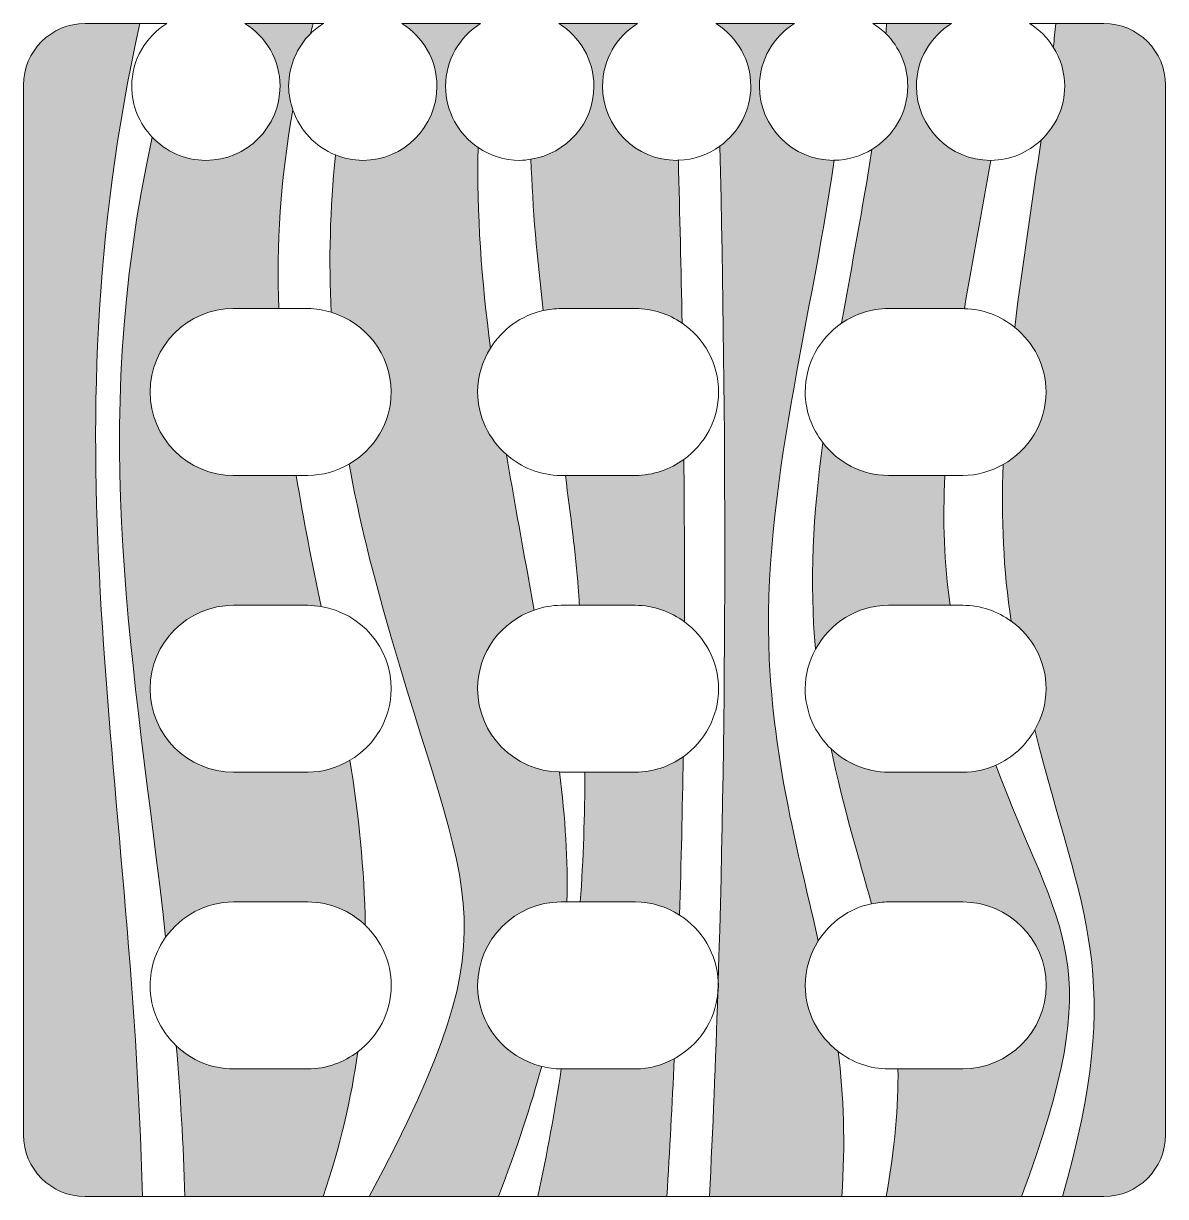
# Model space of a CAD drawing. Header units: millimetres. Extents: x 0.8 to 19.2, y 7 to 26.
import ezdxf

# ---------------------------------------------------------------- set-up
doc = ezdxf.new("R2010")
doc.units = ezdxf.units.MM
doc.header["$MEASUREMENT"] = 0
doc.layers.add('Layer 2', color=7, linetype='Continuous', lineweight=0)

# ---------------------------------------------------------------- blocks, each defined once
blk = doc.blocks.new('Block_265')
at = {"layer": 'Layer 2', "true_color": 0xd1d3d4, "transparency": 33554687}
h = blk.add_hatch(color=254, dxfattribs=at)
h.dxf.hatch_style = 2
edge = h.paths.add_edge_path()
edge.add_spline(control_points=[(2.643, 25.953), (2.643, 25.953), (1.758, 25.953), (1.758, 25.953), (1.206, 25.953), (0.758, 25.505), (0.758, 24.953), (0.758, 24.953), (0.758, 7.973), (0.758, 7.973), (0.758, 7.421), (1.206, 6.973), (1.758, 6.973), (1.758, 6.973), (2.683, 6.973), (2.683, 6.973), (2.512, 13.93), (1.094, 19.006), (2.643, 25.953)], knot_values=[0, 0, 0, 0, 1, 1, 1, 2, 2, 2, 3, 3, 3, 4, 4, 4, 5, 5, 5, 6, 6, 6, 6], degree=3, periodic=0)
h = blk.add_hatch(color=254, dxfattribs=at)
h.dxf.hatch_style = 2
edge = h.paths.add_edge_path()
edge.add_spline(control_points=[(4.91, 24.938), (4.91, 24.276), (4.372, 23.738), (3.71, 23.738), (3.368, 23.738), (3.06, 23.884), (2.841, 24.114), (1.782, 19.231), (2.559, 15.662), (3.059, 11.167), (3.304, 11.512), (3.704, 11.739), (4.158, 11.739), (4.158, 11.739), (5.359, 11.739), (5.359, 11.739), (5.721, 11.739), (6.048, 11.594), (6.29, 11.362), (6.276, 12.271), (6.181, 13.156), (6.042, 14.031), (5.841, 13.912), (5.61, 13.839), (5.359, 13.839), (5.359, 13.839), (4.158, 13.839), (4.158, 13.839), (3.414, 13.839), (2.808, 14.445), (2.808, 15.189), (2.808, 15.934), (3.414, 16.539), (4.158, 16.539), (4.158, 16.539), (5.359, 16.539), (5.359, 16.539), (5.433, 16.539), (5.504, 16.529), (5.574, 16.517), (5.432, 17.218), (5.291, 17.923), (5.173, 18.64), (5.173, 18.64), (4.158, 18.64), (4.158, 18.64), (3.414, 18.64), (2.808, 19.245), (2.808, 19.99), (2.808, 20.734), (3.414, 21.34), (4.158, 21.34), (4.158, 21.34), (4.89, 21.34), (4.89, 21.34), (4.854, 22.363), (4.913, 23.427), (5.119, 24.552), (5.078, 24.674), (5.05, 24.802), (5.05, 24.938), (5.05, 25.269), (5.185, 25.569), (5.403, 25.787), (5.418, 25.842), (5.433, 25.897), (5.449, 25.953), (5.449, 25.953), (4.343, 25.953), (4.343, 25.953), (4.682, 25.741), (4.91, 25.366), (4.91, 24.938)], knot_values=[0, 0, 0, 0, 1, 1, 1, 2, 2, 2, 3, 3, 3, 4, 4, 4, 5, 5, 5, 6, 6, 6, 7, 7, 7, 8, 8, 8, 9, 9, 9, 10, 10, 10, 11, 11, 11, 12, 12, 12, 13, 13, 13, 14, 14, 14, 15, 15, 15, 16, 16, 16, 17, 17, 17, 18, 18, 18, 19, 19, 19, 20, 20, 20, 21, 21, 21, 22, 22, 22, 23, 23, 23, 24, 24, 24, 24], degree=3, periodic=0)
h = blk.add_hatch(color=254, dxfattribs=at)
h.dxf.hatch_style = 2
edge = h.paths.add_edge_path()
edge.add_spline(control_points=[(8.109, 10.388), (8.109, 11.133), (8.715, 11.739), (9.459, 11.739), (9.459, 11.739), (9.553, 11.739), (9.553, 11.739), (9.571, 12.409), (9.526, 13.091), (9.436, 13.842), (8.702, 13.854), (8.109, 14.453), (8.109, 15.189), (8.109, 15.78), (8.493, 16.278), (9.023, 16.46), (8.994, 16.621), (8.966, 16.777), (8.936, 16.945), (8.82, 17.593), (8.693, 18.276), (8.575, 18.978), (8.292, 19.226), (8.109, 19.585), (8.109, 19.99), (8.109, 20.251), (8.187, 20.493), (8.316, 20.7), (8.176, 21.785), (8.089, 22.884), (8.118, 23.945), (7.8, 24.161), (7.59, 24.525), (7.59, 24.938), (7.59, 25.366), (7.818, 25.741), (8.157, 25.953), (8.157, 25.953), (6.883, 25.953), (6.883, 25.953), (7.222, 25.741), (7.45, 25.366), (7.45, 24.938), (7.45, 24.276), (6.912, 23.738), (6.25, 23.738), (6.094, 23.738), (5.945, 23.77), (5.808, 23.825), (5.719, 22.953), (5.698, 22.111), (5.738, 21.279), (6.297, 21.114), (6.709, 20.602), (6.709, 19.99), (6.709, 19.489), (6.432, 19.057), (6.027, 18.823), (6.141, 18.203), (6.283, 17.578), (6.454, 16.941), (7.887, 11.594), (8.845, 11.671), (6.355, 6.973), (6.355, 6.973), (8.444, 6.973), (8.444, 6.973), (8.743, 7.751), (8.973, 8.442), (9.145, 9.079), (8.552, 9.222), (8.109, 9.753), (8.109, 10.388)], knot_values=[0, 0, 0, 0, 1, 1, 1, 2, 2, 2, 3, 3, 3, 4, 4, 4, 5, 5, 5, 6, 6, 6, 7, 7, 7, 8, 8, 8, 9, 9, 9, 10, 10, 10, 11, 11, 11, 12, 12, 12, 13, 13, 13, 14, 14, 14, 15, 15, 15, 16, 16, 16, 17, 17, 17, 18, 18, 18, 19, 19, 19, 20, 20, 20, 21, 21, 21, 22, 22, 22, 23, 23, 23, 24, 24, 24, 24], degree=3, periodic=0)
h = blk.add_hatch(color=254, dxfattribs=at)
h.dxf.hatch_style = 2
edge = h.paths.add_edge_path()
edge.add_spline(control_points=[(9.99, 24.938), (9.99, 24.338), (9.547, 23.845), (8.972, 23.756), (8.996, 22.96), (9.073, 22.132), (9.171, 21.307), (9.264, 21.328), (9.36, 21.34), (9.459, 21.34), (9.459, 21.34), (10.658, 21.34), (10.658, 21.34), (10.939, 21.34), (11.2, 21.253), (11.417, 21.105), (11.401, 21.976), (11.381, 22.853), (11.357, 23.741), (11.348, 23.74), (11.339, 23.738), (11.33, 23.738), (10.668, 23.738), (10.13, 24.276), (10.13, 24.938), (10.13, 25.366), (10.358, 25.741), (10.697, 25.953), (10.697, 25.953), (9.423, 25.953), (9.423, 25.953), (9.762, 25.741), (9.99, 25.366), (9.99, 24.938)], knot_values=[0, 0, 0, 0, 1, 1, 1, 2, 2, 2, 3, 3, 3, 4, 4, 4, 5, 5, 5, 6, 6, 6, 7, 7, 7, 8, 8, 8, 9, 9, 9, 10, 10, 10, 11, 11, 11, 11], degree=3, periodic=0)
h = blk.add_hatch(color=254, dxfattribs=at)
h.dxf.hatch_style = 2
edge = h.paths.add_edge_path()
edge.add_spline(control_points=[(12.53, 24.938), (12.53, 24.539), (12.332, 24.187), (12.031, 23.969), (12.135, 19.454), (12.143, 14.907), (12.002, 10.449), (12.003, 10.429), (12.008, 10.409), (12.008, 10.388), (12.008, 10.348), (11.999, 10.309), (11.996, 10.27), (11.96, 9.165), (11.916, 8.064), (11.861, 6.973), (11.861, 6.973), (14.001, 6.973), (14.001, 6.973), (14.063, 7.835), (14.032, 8.602), (13.943, 9.321), (13.621, 9.568), (13.41, 9.952), (13.41, 10.388), (13.41, 10.654), (13.49, 10.9), (13.622, 11.109), (13.325, 12.436), (12.957, 13.742), (12.844, 15.402), (12.655, 18.156), (13.475, 20.924), (13.879, 23.739), (13.876, 23.739), (13.873, 23.738), (13.87, 23.738), (13.208, 23.738), (12.67, 24.276), (12.67, 24.938), (12.67, 25.366), (12.898, 25.741), (13.237, 25.953), (13.237, 25.953), (11.98, 25.953), (11.98, 25.953), (11.98, 25.95), (11.98, 25.946), (11.98, 25.943), (12.31, 25.729), (12.53, 25.359), (12.53, 24.938)], knot_values=[0, 0, 0, 0, 1, 1, 1, 2, 2, 2, 3, 3, 3, 4, 4, 4, 5, 5, 5, 6, 6, 6, 7, 7, 7, 8, 8, 8, 9, 9, 9, 10, 10, 10, 11, 11, 11, 12, 12, 12, 13, 13, 13, 14, 14, 14, 15, 15, 15, 16, 16, 16, 17, 17, 17, 17], degree=3, periodic=0)
h = blk.add_hatch(color=254, dxfattribs=at)
h.dxf.hatch_style = 2
edge = h.paths.add_edge_path()
edge.add_spline(control_points=[(15.07, 24.938), (15.07, 24.504), (14.836, 24.126), (14.49, 23.916), (14.345, 22.985), (14.165, 22.042), (13.998, 21.102), (14.215, 21.251), (14.477, 21.34), (14.76, 21.34), (14.76, 21.34), (15.959, 21.34), (15.959, 21.34), (15.968, 21.34), (15.977, 21.337), (15.987, 21.337), (16.118, 22.133), (16.271, 22.938), (16.416, 23.738), (16.414, 23.738), (16.412, 23.738), (16.41, 23.738), (15.748, 23.738), (15.21, 24.276), (15.21, 24.938), (15.21, 25.366), (15.438, 25.741), (15.777, 25.953), (15.777, 25.953), (14.728, 25.953), (14.728, 25.953), (14.725, 25.898), (14.72, 25.843), (14.716, 25.788), (14.935, 25.57), (15.07, 25.27), (15.07, 24.938)], knot_values=[0, 0, 0, 0, 1, 1, 1, 2, 2, 2, 3, 3, 3, 4, 4, 4, 5, 5, 5, 6, 6, 6, 7, 7, 7, 8, 8, 8, 9, 9, 9, 10, 10, 10, 11, 11, 11, 12, 12, 12, 12], degree=3, periodic=0)
h = blk.add_hatch(color=254, dxfattribs=at)
h.dxf.hatch_style = 2
edge = h.paths.add_edge_path()
edge.add_spline(control_points=[(17.61, 24.938), (17.61, 24.593), (17.462, 24.284), (17.228, 24.065), (17.083, 23.054), (16.924, 22.039), (16.801, 21.036), (17.108, 20.789), (17.309, 20.414), (17.309, 19.99), (17.309, 19.484), (17.026, 19.048), (16.614, 18.817), (16.583, 17.951), (16.615, 17.103), (16.745, 16.282), (17.085, 16.037), (17.309, 15.64), (17.309, 15.189), (17.309, 14.945), (17.239, 14.72), (17.125, 14.522), (17.892, 11.508), (18.6, 10.563), (17.575, 6.973), (17.575, 6.973), (18.242, 6.973), (18.242, 6.973), (18.794, 6.973), (19.242, 7.421), (19.242, 7.973), (19.242, 7.973), (19.242, 24.953), (19.242, 24.953), (19.242, 25.505), (18.794, 25.953), (18.242, 25.953), (18.242, 25.953), (17.467, 25.953), (17.467, 25.953), (17.454, 25.825), (17.441, 25.697), (17.426, 25.569), (17.541, 25.385), (17.61, 25.17), (17.61, 24.938)], knot_values=[0, 0, 0, 0, 1, 1, 1, 2, 2, 2, 3, 3, 3, 4, 4, 4, 5, 5, 5, 6, 6, 6, 7, 7, 7, 8, 8, 8, 9, 9, 9, 10, 10, 10, 11, 11, 11, 12, 12, 12, 13, 13, 13, 14, 14, 14, 15, 15, 15, 15], degree=3, periodic=0)
h = blk.add_hatch(color=254, dxfattribs=at)
h.dxf.hatch_style = 2
edge = h.paths.add_edge_path()
edge.add_spline(control_points=[(14.76, 16.539), (14.76, 16.539), (15.756, 16.539), (15.756, 16.539), (15.656, 17.208), (15.635, 17.912), (15.671, 18.64), (15.671, 18.64), (14.76, 18.64), (14.76, 18.64), (14.324, 18.64), (13.94, 18.851), (13.693, 19.173), (13.543, 18.027), (13.474, 16.903), (13.578, 15.828), (13.807, 16.249), (14.248, 16.539), (14.76, 16.539)], knot_values=[0, 0, 0, 0, 1, 1, 1, 2, 2, 2, 3, 3, 3, 4, 4, 4, 5, 5, 5, 6, 6, 6, 6], degree=3, periodic=0)
h = blk.add_hatch(color=254, dxfattribs=at)
h.dxf.hatch_style = 2
edge = h.paths.add_edge_path()
edge.add_spline(control_points=[(9.756, 16.539), (9.756, 16.539), (10.658, 16.539), (10.658, 16.539), (10.957, 16.539), (11.231, 16.438), (11.455, 16.273), (11.458, 17.147), (11.455, 18.022), (11.447, 18.9), (11.225, 18.738), (10.953, 18.64), (10.658, 18.64), (10.658, 18.64), (9.528, 18.64), (9.528, 18.64), (9.615, 17.992), (9.693, 17.375), (9.738, 16.816), (9.746, 16.723), (9.749, 16.632), (9.756, 16.539)], knot_values=[0, 0, 0, 0, 1, 1, 1, 2, 2, 2, 3, 3, 3, 4, 4, 4, 5, 5, 5, 6, 6, 6, 7, 7, 7, 7], degree=3, periodic=0)
h = blk.add_hatch(color=254, dxfattribs=at)
h.dxf.hatch_style = 2
edge = h.paths.add_edge_path()
edge.add_spline(control_points=[(9.846, 13.839), (9.842, 13.138), (9.82, 12.438), (9.77, 11.739), (9.77, 11.739), (10.658, 11.739), (10.658, 11.739), (10.923, 11.739), (11.168, 11.659), (11.377, 11.527), (11.403, 12.386), (11.422, 13.239), (11.435, 14.089), (11.215, 13.933), (10.948, 13.839), (10.658, 13.839), (10.658, 13.839), (9.846, 13.839), (9.846, 13.839)], knot_values=[0, 0, 0, 0, 1, 1, 1, 2, 2, 2, 3, 3, 3, 4, 4, 4, 5, 5, 5, 6, 6, 6, 6], degree=3, periodic=0)
h = blk.add_hatch(color=254, dxfattribs=at)
h.dxf.hatch_style = 2
edge = h.paths.add_edge_path()
edge.add_spline(control_points=[(16.495, 13.952), (16.331, 13.88), (16.15, 13.839), (15.959, 13.839), (15.959, 13.839), (14.76, 13.839), (14.76, 13.839), (14.399, 13.839), (14.073, 13.984), (13.83, 14.215), (14.033, 13.243), (14.277, 12.459), (14.483, 11.71), (14.573, 11.728), (14.665, 11.739), (14.76, 11.739), (14.76, 11.739), (15.959, 11.739), (15.959, 11.739), (16.703, 11.739), (17.309, 11.133), (17.309, 10.388), (17.309, 9.644), (16.703, 9.038), (15.959, 9.038), (15.959, 9.038), (14.912, 9.038), (14.912, 9.038), (14.919, 8.437), (14.862, 7.762), (14.72, 6.973), (14.72, 6.973), (16.91, 6.973), (16.91, 6.973), (18.346, 10.824), (17.546, 11.157), (16.495, 13.952)], knot_values=[0, 0, 0, 0, 1, 1, 1, 2, 2, 2, 3, 3, 3, 4, 4, 4, 5, 5, 5, 6, 6, 6, 7, 7, 7, 8, 8, 8, 9, 9, 9, 10, 10, 10, 11, 11, 11, 12, 12, 12, 12], degree=3, periodic=0)
h = blk.add_hatch(color=254, dxfattribs=at)
h.dxf.hatch_style = 2
edge = h.paths.add_edge_path()
edge.add_spline(control_points=[(12.008, 10.388), (12.008, 10.409), (12.003, 10.429), (12.002, 10.449), (12, 10.389), (11.998, 10.329), (11.996, 10.27), (11.999, 10.309), (12.008, 10.348), (12.008, 10.388)], knot_values=[0, 0, 0, 0, 1, 1, 1, 2, 2, 2, 3, 3, 3, 3], degree=3, periodic=0)
h = blk.add_hatch(color=254, dxfattribs=at)
h.dxf.hatch_style = 2
edge = h.paths.add_edge_path()
edge.add_spline(control_points=[(5.359, 9.038), (5.359, 9.038), (4.158, 9.038), (4.158, 9.038), (3.799, 9.038), (3.474, 9.182), (3.232, 9.411), (3.296, 8.634), (3.345, 7.823), (3.372, 6.973), (3.372, 6.973), (5.609, 6.973), (5.609, 6.973), (5.881, 7.781), (6.064, 8.56), (6.169, 9.315), (5.943, 9.144), (5.664, 9.038), (5.359, 9.038)], knot_values=[0, 0, 0, 0, 1, 1, 1, 2, 2, 2, 3, 3, 3, 4, 4, 4, 5, 5, 5, 6, 6, 6, 6], degree=3, periodic=0)
h = blk.add_hatch(color=254, dxfattribs=at)
h.dxf.hatch_style = 2
edge = h.paths.add_edge_path()
edge.add_spline(control_points=[(10.658, 9.038), (10.658, 9.038), (9.463, 9.038), (9.463, 9.038), (9.358, 8.356), (9.231, 7.668), (9.083, 6.973), (9.083, 6.973), (11.173, 6.973), (11.173, 6.973), (11.217, 7.723), (11.257, 8.467), (11.29, 9.203), (11.101, 9.101), (10.888, 9.038), (10.658, 9.038)], knot_values=[0, 0, 0, 0, 1, 1, 1, 2, 2, 2, 3, 3, 3, 4, 4, 4, 5, 5, 5, 5], degree=3, periodic=0)
at = {"layer": 'Layer 2'}
for points, knots in [([(2.643, 25.953), (2.643, 25.953), (1.758, 25.953), (1.758, 25.953), (1.206, 25.953), (0.758, 25.505), (0.758, 24.953), (0.758, 24.953), (0.758, 7.973), (0.758, 7.973), (0.758, 7.421), (1.206, 6.973), (1.758, 6.973), (1.758, 6.973), (2.683, 6.973), (2.683, 6.973), (2.512, 13.93), (1.094, 19.006), (2.643, 25.953)], [0, 0, 0, 0, 1, 1, 1, 2, 2, 2, 3, 3, 3, 4, 4, 4, 5, 5, 5, 6, 6, 6, 6]), ([(2.808, 10.388), (2.808, 10.679), (2.902, 10.947), (3.059, 11.167), (2.559, 15.662), (1.782, 19.231), (2.841, 24.114), (2.637, 24.33), (2.51, 24.619), (2.51, 24.938), (2.51, 25.366), (2.738, 25.741), (3.077, 25.953), (3.077, 25.953), (2.643, 25.953), (2.643, 25.953), (1.094, 19.006), (2.512, 13.93), (2.683, 6.973), (2.683, 6.973), (3.372, 6.973), (3.372, 6.973), (3.345, 7.823), (3.296, 8.634), (3.232, 9.411), (2.972, 9.657), (2.808, 10.003), (2.808, 10.388)], [0, 0, 0, 0, 1, 1, 1, 2, 2, 2, 3, 3, 3, 4, 4, 4, 5, 5, 5, 6, 6, 6, 7, 7, 7, 8, 8, 8, 9, 9, 9, 9]), ([(4.91, 24.938), (4.91, 24.276), (4.372, 23.738), (3.71, 23.738), (3.368, 23.738), (3.06, 23.884), (2.841, 24.114), (1.782, 19.231), (2.559, 15.662), (3.059, 11.167), (3.304, 11.512), (3.704, 11.739), (4.158, 11.739), (4.158, 11.739), (5.359, 11.739), (5.359, 11.739), (5.721, 11.739), (6.048, 11.594), (6.29, 11.362), (6.276, 12.271), (6.181, 13.156), (6.042, 14.031), (5.841, 13.912), (5.61, 13.839), (5.359, 13.839), (5.359, 13.839), (4.158, 13.839), (4.158, 13.839), (3.414, 13.839), (2.808, 14.445), (2.808, 15.189), (2.808, 15.934), (3.414, 16.539), (4.158, 16.539), (4.158, 16.539), (5.359, 16.539), (5.359, 16.539), (5.433, 16.539), (5.504, 16.529), (5.574, 16.517), (5.432, 17.218), (5.291, 17.923), (5.173, 18.64), (5.173, 18.64), (4.158, 18.64), (4.158, 18.64), (3.414, 18.64), (2.808, 19.245), (2.808, 19.99), (2.808, 20.734), (3.414, 21.34), (4.158, 21.34), (4.158, 21.34), (4.89, 21.34), (4.89, 21.34), (4.854, 22.363), (4.913, 23.427), (5.119, 24.552), (5.078, 24.674), (5.05, 24.802), (5.05, 24.938), (5.05, 25.269), (5.185, 25.569), (5.403, 25.787), (5.418, 25.842), (5.433, 25.897), (5.449, 25.953), (5.449, 25.953), (4.343, 25.953), (4.343, 25.953), (4.682, 25.741), (4.91, 25.366), (4.91, 24.938)], [0, 0, 0, 0, 1, 1, 1, 2, 2, 2, 3, 3, 3, 4, 4, 4, 5, 5, 5, 6, 6, 6, 7, 7, 7, 8, 8, 8, 9, 9, 9, 10, 10, 10, 11, 11, 11, 12, 12, 12, 13, 13, 13, 14, 14, 14, 15, 15, 15, 16, 16, 16, 17, 17, 17, 18, 18, 18, 19, 19, 19, 20, 20, 20, 21, 21, 21, 22, 22, 22, 23, 23, 23, 24, 24, 24, 24]), ([(5.617, 25.953), (5.617, 25.953), (5.449, 25.953), (5.449, 25.953), (5.433, 25.897), (5.418, 25.842), (5.403, 25.787), (5.467, 25.85), (5.54, 25.905), (5.617, 25.953)], [0, 0, 0, 0, 1, 1, 1, 2, 2, 2, 3, 3, 3, 3]), ([(8.109, 10.388), (8.109, 11.133), (8.715, 11.739), (9.459, 11.739), (9.459, 11.739), (9.553, 11.739), (9.553, 11.739), (9.571, 12.409), (9.526, 13.091), (9.436, 13.842), (8.702, 13.854), (8.109, 14.453), (8.109, 15.189), (8.109, 15.78), (8.493, 16.278), (9.023, 16.46), (8.994, 16.621), (8.966, 16.777), (8.936, 16.945), (8.82, 17.593), (8.693, 18.276), (8.575, 18.978), (8.292, 19.226), (8.109, 19.585), (8.109, 19.99), (8.109, 20.251), (8.187, 20.493), (8.316, 20.7), (8.176, 21.785), (8.089, 22.884), (8.118, 23.945), (7.8, 24.161), (7.59, 24.525), (7.59, 24.938), (7.59, 25.366), (7.818, 25.741), (8.157, 25.953), (8.157, 25.953), (6.883, 25.953), (6.883, 25.953), (7.222, 25.741), (7.45, 25.366), (7.45, 24.938), (7.45, 24.276), (6.912, 23.738), (6.25, 23.738), (6.094, 23.738), (5.945, 23.77), (5.808, 23.825), (5.719, 22.953), (5.698, 22.111), (5.738, 21.279), (6.297, 21.114), (6.709, 20.602), (6.709, 19.99), (6.709, 19.489), (6.432, 19.057), (6.027, 18.823), (6.141, 18.203), (6.283, 17.578), (6.454, 16.941), (7.887, 11.594), (8.845, 11.671), (6.355, 6.973), (6.355, 6.973), (8.444, 6.973), (8.444, 6.973), (8.743, 7.751), (8.973, 8.442), (9.145, 9.079), (8.552, 9.222), (8.109, 9.753), (8.109, 10.388)], [0, 0, 0, 0, 1, 1, 1, 2, 2, 2, 3, 3, 3, 4, 4, 4, 5, 5, 5, 6, 6, 6, 7, 7, 7, 8, 8, 8, 9, 9, 9, 10, 10, 10, 11, 11, 11, 12, 12, 12, 13, 13, 13, 14, 14, 14, 15, 15, 15, 16, 16, 16, 17, 17, 17, 18, 18, 18, 19, 19, 19, 20, 20, 20, 21, 21, 21, 22, 22, 22, 23, 23, 23, 24, 24, 24, 24]), ([(9.99, 24.938), (9.99, 24.338), (9.547, 23.845), (8.972, 23.756), (8.996, 22.96), (9.073, 22.132), (9.171, 21.307), (9.264, 21.328), (9.36, 21.34), (9.459, 21.34), (9.459, 21.34), (10.658, 21.34), (10.658, 21.34), (10.939, 21.34), (11.2, 21.253), (11.417, 21.105), (11.401, 21.976), (11.381, 22.853), (11.357, 23.741), (11.348, 23.74), (11.339, 23.738), (11.33, 23.738), (10.668, 23.738), (10.13, 24.276), (10.13, 24.938), (10.13, 25.366), (10.358, 25.741), (10.697, 25.953), (10.697, 25.953), (9.423, 25.953), (9.423, 25.953), (9.762, 25.741), (9.99, 25.366), (9.99, 24.938)], [0, 0, 0, 0, 1, 1, 1, 2, 2, 2, 3, 3, 3, 4, 4, 4, 5, 5, 5, 6, 6, 6, 7, 7, 7, 8, 8, 8, 9, 9, 9, 10, 10, 10, 11, 11, 11, 11]), ([(12.53, 24.938), (12.53, 24.539), (12.332, 24.187), (12.031, 23.969), (12.135, 19.454), (12.143, 14.907), (12.002, 10.449), (12.003, 10.429), (12.008, 10.409), (12.008, 10.388), (12.008, 10.348), (11.999, 10.309), (11.996, 10.27), (11.96, 9.165), (11.916, 8.064), (11.861, 6.973), (11.861, 6.973), (14.001, 6.973), (14.001, 6.973), (14.063, 7.835), (14.032, 8.602), (13.943, 9.321), (13.621, 9.568), (13.41, 9.952), (13.41, 10.388), (13.41, 10.654), (13.49, 10.9), (13.622, 11.109), (13.325, 12.436), (12.957, 13.742), (12.844, 15.402), (12.655, 18.156), (13.475, 20.924), (13.879, 23.739), (13.876, 23.739), (13.873, 23.738), (13.87, 23.738), (13.208, 23.738), (12.67, 24.276), (12.67, 24.938), (12.67, 25.366), (12.898, 25.741), (13.237, 25.953), (13.237, 25.953), (11.98, 25.953), (11.98, 25.953), (11.98, 25.95), (11.98, 25.946), (11.98, 25.943), (12.31, 25.729), (12.53, 25.359), (12.53, 24.938)], [0, 0, 0, 0, 1, 1, 1, 2, 2, 2, 3, 3, 3, 4, 4, 4, 5, 5, 5, 6, 6, 6, 7, 7, 7, 8, 8, 8, 9, 9, 9, 10, 10, 10, 11, 11, 11, 12, 12, 12, 13, 13, 13, 14, 14, 14, 15, 15, 15, 16, 16, 16, 17, 17, 17, 17]), ([(11.98, 25.953), (11.98, 25.953), (11.963, 25.953), (11.963, 25.953), (11.969, 25.949), (11.975, 25.947), (11.98, 25.943), (11.98, 25.946), (11.98, 25.95), (11.98, 25.953)], [0, 0, 0, 0, 1, 1, 1, 2, 2, 2, 3, 3, 3, 3]), ([(15.07, 24.938), (15.07, 24.504), (14.836, 24.126), (14.49, 23.916), (14.345, 22.985), (14.165, 22.042), (13.998, 21.102), (14.215, 21.251), (14.477, 21.34), (14.76, 21.34), (14.76, 21.34), (15.959, 21.34), (15.959, 21.34), (15.968, 21.34), (15.977, 21.337), (15.987, 21.337), (16.118, 22.133), (16.271, 22.938), (16.416, 23.738), (16.414, 23.738), (16.412, 23.738), (16.41, 23.738), (15.748, 23.738), (15.21, 24.276), (15.21, 24.938), (15.21, 25.366), (15.438, 25.741), (15.777, 25.953), (15.777, 25.953), (14.728, 25.953), (14.728, 25.953), (14.725, 25.898), (14.72, 25.843), (14.716, 25.788), (14.935, 25.57), (15.07, 25.27), (15.07, 24.938)], [0, 0, 0, 0, 1, 1, 1, 2, 2, 2, 3, 3, 3, 4, 4, 4, 5, 5, 5, 6, 6, 6, 7, 7, 7, 8, 8, 8, 9, 9, 9, 10, 10, 10, 11, 11, 11, 12, 12, 12, 12]), ([(14.728, 25.953), (14.728, 25.953), (14.503, 25.953), (14.503, 25.953), (14.58, 25.905), (14.652, 25.851), (14.716, 25.788), (14.72, 25.843), (14.725, 25.898), (14.728, 25.953)], [0, 0, 0, 0, 1, 1, 1, 2, 2, 2, 3, 3, 3, 3]), ([(17.61, 24.938), (17.61, 24.593), (17.462, 24.284), (17.228, 24.065), (17.083, 23.054), (16.924, 22.039), (16.801, 21.036), (17.108, 20.789), (17.309, 20.414), (17.309, 19.99), (17.309, 19.484), (17.026, 19.048), (16.614, 18.817), (16.583, 17.951), (16.615, 17.103), (16.745, 16.282), (17.085, 16.037), (17.309, 15.64), (17.309, 15.189), (17.309, 14.945), (17.239, 14.72), (17.125, 14.522), (17.892, 11.508), (18.6, 10.563), (17.575, 6.973), (17.575, 6.973), (18.242, 6.973), (18.242, 6.973), (18.794, 6.973), (19.242, 7.421), (19.242, 7.973), (19.242, 7.973), (19.242, 24.953), (19.242, 24.953), (19.242, 25.505), (18.794, 25.953), (18.242, 25.953), (18.242, 25.953), (17.467, 25.953), (17.467, 25.953), (17.454, 25.825), (17.441, 25.697), (17.426, 25.569), (17.541, 25.385), (17.61, 25.17), (17.61, 24.938)], [0, 0, 0, 0, 1, 1, 1, 2, 2, 2, 3, 3, 3, 4, 4, 4, 5, 5, 5, 6, 6, 6, 7, 7, 7, 8, 8, 8, 9, 9, 9, 10, 10, 10, 11, 11, 11, 12, 12, 12, 13, 13, 13, 14, 14, 14, 15, 15, 15, 15]), ([(17.426, 25.569), (17.441, 25.697), (17.454, 25.825), (17.467, 25.953), (17.467, 25.953), (17.043, 25.953), (17.043, 25.953), (17.199, 25.855), (17.329, 25.724), (17.426, 25.569)], [0, 0, 0, 0, 1, 1, 1, 2, 2, 2, 3, 3, 3, 3]), ([(5.119, 24.552), (4.913, 23.427), (4.854, 22.363), (4.89, 21.34), (4.89, 21.34), (5.359, 21.34), (5.359, 21.34), (5.492, 21.34), (5.617, 21.315), (5.738, 21.279), (5.698, 22.111), (5.719, 22.953), (5.808, 23.825), (5.484, 23.954), (5.233, 24.22), (5.119, 24.552)], [0, 0, 0, 0, 1, 1, 1, 2, 2, 2, 3, 3, 3, 4, 4, 4, 5, 5, 5, 5]), ([(8.118, 23.945), (8.089, 22.884), (8.176, 21.785), (8.316, 20.7), (8.506, 21.004), (8.81, 21.228), (9.171, 21.307), (9.073, 22.132), (8.996, 22.96), (8.972, 23.756), (8.912, 23.747), (8.852, 23.738), (8.79, 23.738), (8.541, 23.738), (8.31, 23.814), (8.118, 23.945)], [0, 0, 0, 0, 1, 1, 1, 2, 2, 2, 3, 3, 3, 4, 4, 4, 5, 5, 5, 5]), ([(12.008, 19.99), (12.008, 19.541), (11.785, 19.145), (11.447, 18.9), (11.455, 18.022), (11.458, 17.147), (11.455, 16.273), (11.788, 16.027), (12.008, 15.634), (12.008, 15.189), (12.008, 14.735), (11.78, 14.334), (11.435, 14.089), (11.422, 13.239), (11.403, 12.386), (11.377, 11.527), (11.738, 11.298), (11.981, 10.903), (12.002, 10.449), (12.143, 14.907), (12.135, 19.454), (12.031, 23.969), (11.841, 23.83), (11.609, 23.746), (11.357, 23.741), (11.381, 22.853), (11.401, 21.976), (11.417, 21.105), (11.773, 20.862), (12.008, 20.453), (12.008, 19.99)], [0, 0, 0, 0, 1, 1, 1, 2, 2, 2, 3, 3, 3, 4, 4, 4, 5, 5, 5, 6, 6, 6, 7, 7, 7, 8, 8, 8, 9, 9, 9, 10, 10, 10, 10]), ([(14.483, 11.71), (14.277, 12.459), (14.033, 13.243), (13.83, 14.215), (13.573, 14.461), (13.41, 14.806), (13.41, 15.189), (13.41, 15.421), (13.474, 15.637), (13.578, 15.828), (13.474, 16.903), (13.543, 18.027), (13.693, 19.173), (13.518, 19.4), (13.41, 19.681), (13.41, 19.99), (13.41, 20.451), (13.643, 20.858), (13.998, 21.102), (14.165, 22.042), (14.345, 22.985), (14.49, 23.916), (14.311, 23.807), (14.103, 23.74), (13.879, 23.739), (13.475, 20.924), (12.655, 18.156), (12.844, 15.402), (12.957, 13.742), (13.325, 12.436), (13.622, 11.109), (13.815, 11.411), (14.121, 11.634), (14.483, 11.71)], [0, 0, 0, 0, 1, 1, 1, 2, 2, 2, 3, 3, 3, 4, 4, 4, 5, 5, 5, 6, 6, 6, 7, 7, 7, 8, 8, 8, 9, 9, 9, 10, 10, 10, 11, 11, 11, 11]), ([(17.228, 24.065), (17.015, 23.865), (16.73, 23.74), (16.416, 23.738), (16.271, 22.938), (16.118, 22.133), (15.987, 21.337), (16.296, 21.33), (16.576, 21.218), (16.801, 21.036), (16.924, 22.039), (17.083, 23.054), (17.228, 24.065)], [0, 0, 0, 0, 1, 1, 1, 2, 2, 2, 3, 3, 3, 4, 4, 4, 4]), ([(14.76, 16.539), (14.76, 16.539), (15.756, 16.539), (15.756, 16.539), (15.656, 17.208), (15.635, 17.912), (15.671, 18.64), (15.671, 18.64), (14.76, 18.64), (14.76, 18.64), (14.324, 18.64), (13.94, 18.851), (13.693, 19.173), (13.543, 18.027), (13.474, 16.903), (13.578, 15.828), (13.807, 16.249), (14.248, 16.539), (14.76, 16.539)], [0, 0, 0, 0, 1, 1, 1, 2, 2, 2, 3, 3, 3, 4, 4, 4, 5, 5, 5, 6, 6, 6, 6]), ([(6.454, 16.941), (6.283, 17.578), (6.141, 18.203), (6.027, 18.823), (5.829, 18.71), (5.603, 18.64), (5.359, 18.64), (5.359, 18.64), (5.173, 18.64), (5.173, 18.64), (5.291, 17.923), (5.432, 17.218), (5.574, 16.517), (6.216, 16.414), (6.709, 15.86), (6.709, 15.189), (6.709, 14.695), (6.44, 14.267), (6.042, 14.031), (6.181, 13.156), (6.276, 12.271), (6.29, 11.362), (6.547, 11.116), (6.709, 10.772), (6.709, 10.388), (6.709, 9.949), (6.495, 9.562), (6.169, 9.315), (6.064, 8.56), (5.881, 7.781), (5.609, 6.973), (5.609, 6.973), (6.355, 6.973), (6.355, 6.973), (8.845, 11.671), (7.887, 11.594), (6.454, 16.941)], [0, 0, 0, 0, 1, 1, 1, 2, 2, 2, 3, 3, 3, 4, 4, 4, 5, 5, 5, 6, 6, 6, 7, 7, 7, 8, 8, 8, 9, 9, 9, 10, 10, 10, 11, 11, 11, 12, 12, 12, 12]), ([(9.756, 16.539), (9.749, 16.632), (9.746, 16.723), (9.738, 16.816), (9.693, 17.375), (9.615, 17.992), (9.528, 18.64), (9.528, 18.64), (9.459, 18.64), (9.459, 18.64), (9.119, 18.64), (8.812, 18.77), (8.575, 18.978), (8.693, 18.276), (8.82, 17.593), (8.936, 16.945), (8.966, 16.777), (8.994, 16.621), (9.023, 16.46), (9.16, 16.508), (9.305, 16.539), (9.459, 16.539), (9.459, 16.539), (9.756, 16.539), (9.756, 16.539)], [0, 0, 0, 0, 1, 1, 1, 2, 2, 2, 3, 3, 3, 4, 4, 4, 5, 5, 5, 6, 6, 6, 7, 7, 7, 8, 8, 8, 8]), ([(9.756, 16.539), (9.756, 16.539), (10.658, 16.539), (10.658, 16.539), (10.957, 16.539), (11.231, 16.438), (11.455, 16.273), (11.458, 17.147), (11.455, 18.022), (11.447, 18.9), (11.225, 18.738), (10.953, 18.64), (10.658, 18.64), (10.658, 18.64), (9.528, 18.64), (9.528, 18.64), (9.615, 17.992), (9.693, 17.375), (9.738, 16.816), (9.746, 16.723), (9.749, 16.632), (9.756, 16.539)], [0, 0, 0, 0, 1, 1, 1, 2, 2, 2, 3, 3, 3, 4, 4, 4, 5, 5, 5, 6, 6, 6, 7, 7, 7, 7]), ([(15.671, 18.64), (15.635, 17.912), (15.656, 17.208), (15.756, 16.539), (15.756, 16.539), (15.959, 16.539), (15.959, 16.539), (16.253, 16.539), (16.523, 16.442), (16.745, 16.282), (16.615, 17.103), (16.583, 17.951), (16.614, 18.817), (16.419, 18.707), (16.198, 18.64), (15.959, 18.64), (15.959, 18.64), (15.671, 18.64), (15.671, 18.64)], [0, 0, 0, 0, 1, 1, 1, 2, 2, 2, 3, 3, 3, 4, 4, 4, 5, 5, 5, 6, 6, 6, 6]), ([(17.125, 14.522), (16.981, 14.271), (16.763, 14.068), (16.495, 13.952), (17.546, 11.157), (18.346, 10.824), (16.91, 6.973), (16.91, 6.973), (17.575, 6.973), (17.575, 6.973), (18.6, 10.563), (17.892, 11.508), (17.125, 14.522)], [0, 0, 0, 0, 1, 1, 1, 2, 2, 2, 3, 3, 3, 4, 4, 4, 4]), ([(9.846, 13.839), (9.842, 13.138), (9.82, 12.438), (9.77, 11.739), (9.77, 11.739), (10.658, 11.739), (10.658, 11.739), (10.923, 11.739), (11.168, 11.659), (11.377, 11.527), (11.403, 12.386), (11.422, 13.239), (11.435, 14.089), (11.215, 13.933), (10.948, 13.839), (10.658, 13.839), (10.658, 13.839), (9.846, 13.839), (9.846, 13.839)], [0, 0, 0, 0, 1, 1, 1, 2, 2, 2, 3, 3, 3, 4, 4, 4, 5, 5, 5, 6, 6, 6, 6]), ([(16.495, 13.952), (16.331, 13.88), (16.15, 13.839), (15.959, 13.839), (15.959, 13.839), (14.76, 13.839), (14.76, 13.839), (14.399, 13.839), (14.073, 13.984), (13.83, 14.215), (14.033, 13.243), (14.277, 12.459), (14.483, 11.71), (14.573, 11.728), (14.665, 11.739), (14.76, 11.739), (14.76, 11.739), (15.959, 11.739), (15.959, 11.739), (16.703, 11.739), (17.309, 11.133), (17.309, 10.388), (17.309, 9.644), (16.703, 9.038), (15.959, 9.038), (15.959, 9.038), (14.912, 9.038), (14.912, 9.038), (14.919, 8.437), (14.862, 7.762), (14.72, 6.973), (14.72, 6.973), (16.91, 6.973), (16.91, 6.973), (18.346, 10.824), (17.546, 11.157), (16.495, 13.952)], [0, 0, 0, 0, 1, 1, 1, 2, 2, 2, 3, 3, 3, 4, 4, 4, 5, 5, 5, 6, 6, 6, 7, 7, 7, 8, 8, 8, 9, 9, 9, 10, 10, 10, 11, 11, 11, 12, 12, 12, 12]), ([(9.846, 13.839), (9.846, 13.839), (9.459, 13.839), (9.459, 13.839), (9.451, 13.839), (9.444, 13.841), (9.436, 13.842), (9.526, 13.091), (9.571, 12.409), (9.553, 11.739), (9.553, 11.739), (9.77, 11.739), (9.77, 11.739), (9.82, 12.438), (9.842, 13.138), (9.846, 13.839)], [0, 0, 0, 0, 1, 1, 1, 2, 2, 2, 3, 3, 3, 4, 4, 4, 5, 5, 5, 5]), ([(12.008, 10.388), (12.008, 10.409), (12.003, 10.429), (12.002, 10.449), (12, 10.389), (11.998, 10.329), (11.996, 10.27), (11.999, 10.309), (12.008, 10.348), (12.008, 10.388)], [0, 0, 0, 0, 1, 1, 1, 2, 2, 2, 3, 3, 3, 3]), ([(11.29, 9.203), (11.257, 8.467), (11.217, 7.723), (11.173, 6.973), (11.173, 6.973), (11.861, 6.973), (11.861, 6.973), (11.916, 8.064), (11.96, 9.165), (11.996, 10.27), (11.955, 9.806), (11.681, 9.413), (11.29, 9.203)], [0, 0, 0, 0, 1, 1, 1, 2, 2, 2, 3, 3, 3, 4, 4, 4, 4]), ([(5.359, 9.038), (5.359, 9.038), (4.158, 9.038), (4.158, 9.038), (3.799, 9.038), (3.474, 9.182), (3.232, 9.411), (3.296, 8.634), (3.345, 7.823), (3.372, 6.973), (3.372, 6.973), (5.609, 6.973), (5.609, 6.973), (5.881, 7.781), (6.064, 8.56), (6.169, 9.315), (5.943, 9.144), (5.664, 9.038), (5.359, 9.038)], [0, 0, 0, 0, 1, 1, 1, 2, 2, 2, 3, 3, 3, 4, 4, 4, 5, 5, 5, 6, 6, 6, 6]), ([(14.76, 9.038), (14.452, 9.038), (14.171, 9.146), (13.943, 9.321), (14.032, 8.602), (14.063, 7.835), (14.001, 6.973), (14.001, 6.973), (14.72, 6.973), (14.72, 6.973), (14.862, 7.762), (14.919, 8.437), (14.912, 9.038), (14.912, 9.038), (14.76, 9.038), (14.76, 9.038)], [0, 0, 0, 0, 1, 1, 1, 2, 2, 2, 3, 3, 3, 4, 4, 4, 5, 5, 5, 5]), ([(10.658, 9.038), (10.658, 9.038), (9.463, 9.038), (9.463, 9.038), (9.358, 8.356), (9.231, 7.668), (9.083, 6.973), (9.083, 6.973), (11.173, 6.973), (11.173, 6.973), (11.217, 7.723), (11.257, 8.467), (11.29, 9.203), (11.101, 9.101), (10.888, 9.038), (10.658, 9.038)], [0, 0, 0, 0, 1, 1, 1, 2, 2, 2, 3, 3, 3, 4, 4, 4, 5, 5, 5, 5]), ([(9.459, 9.038), (9.35, 9.038), (9.246, 9.055), (9.145, 9.079), (8.973, 8.442), (8.743, 7.751), (8.444, 6.973), (8.444, 6.973), (9.083, 6.973), (9.083, 6.973), (9.231, 7.668), (9.358, 8.356), (9.463, 9.038), (9.463, 9.038), (9.459, 9.038), (9.459, 9.038)], [0, 0, 0, 0, 1, 1, 1, 2, 2, 2, 3, 3, 3, 4, 4, 4, 5, 5, 5, 5])]:
    blk.add_open_spline(points, degree=3, knots=knots, dxfattribs=at)

msp = doc.modelspace()

# ---------------------------------------------------------------- block references
at = {"layer": 'Layer 2'}
msp.add_blockref('Block_265', (0, 0), dxfattribs=at)

doc.saveas('drawing.dxf')
